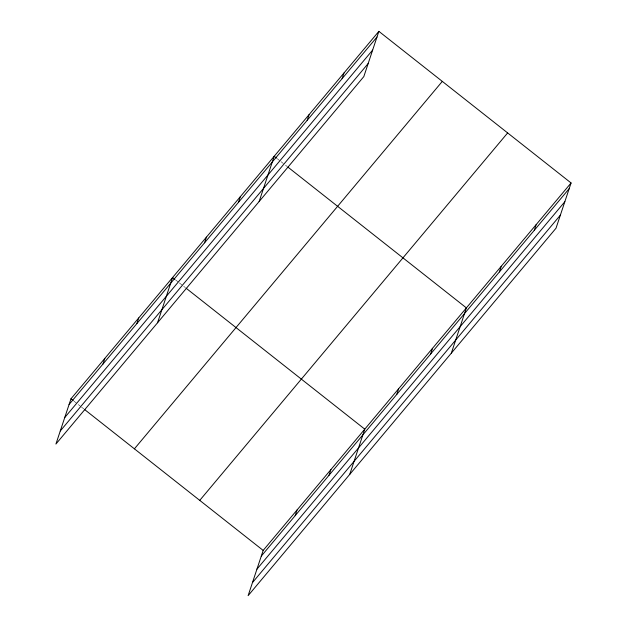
<?xml version="1.0" encoding="UTF-8"?>
<svg xmlns="http://www.w3.org/2000/svg" width="627" height="627" viewBox="0 0 627 627"><rect width="100%" height="100%" fill="white"/><g stroke="black" fill="none" stroke-linecap="round" stroke-linejoin="round"><path stroke-width="0.47" stroke-dasharray="3.13 2.35" d="M277.205 158.662L280.23 161.045M280.982 161.641L284.76 164.619M285.512 165.214L287.025 166.406M175.599 279.924L178.624 282.307M179.377 282.902L185.42 287.668M73.994 401.178L80.789 406.539M81.549 407.135L83.814 408.922"/><path stroke-width="0.94" d="M378.873 31.35L70.976 398.796L55.928 444.034L363.825 76.588L378.873 31.35L571.072 182.966L556.024 228.204L248.127 595.65L263.175 550.412L571.072 182.966M102.953 364.068L104.842 358.378M136.819 323.65L138.716 317.96M157.534 322.78L172.582 277.542L174.847 279.328M204.559 242.814L206.448 237.124M238.425 202.396L240.321 196.706M259.139 201.518L274.187 156.28L276.452 158.067M307.191 120.329L309.08 114.639M342.083 78.681L343.98 72.991M295.152 515.684L297.049 509.994M329.018 475.266L330.915 469.576M349.733 474.388L364.781 429.158L186.172 288.263M396.758 394.43L398.654 388.74M430.624 354.004L432.52 348.314M451.338 353.134L466.386 307.896L287.777 167.001M499.39 271.946L501.286 266.256M534.282 230.297L536.179 224.607M69.08 404.486L376.976 37.04M64.738 417.535L372.634 50.089M60.27 430.984L368.167 63.539M134.405 448.83L442.301 81.385M199.747 500.377L507.643 132.932M261.287 556.102L569.183 188.656M256.945 569.151L564.841 201.706M252.469 582.601L560.366 215.155M70.976 398.796L73.241 400.582M84.567 409.517L263.175 550.412"/></g></svg>
